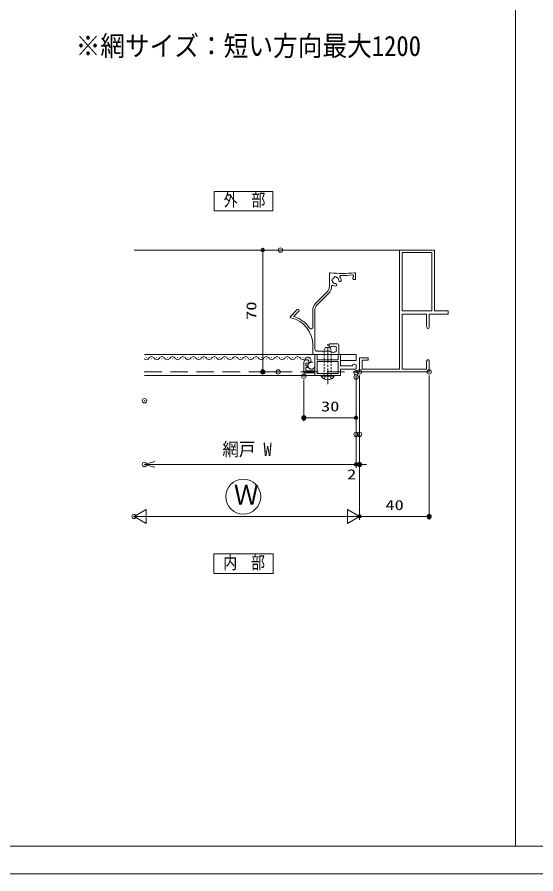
# Model space of a CAD drawing. Units: millimetres, scale not verified. Extents: x -584 to 585, y -818 to 818.
# Drawn here: x -286.4 to 11.7, y -818.1 to -326.1 of the extents above; entities that cross this region are included whole.
import ezdxf
from ezdxf.enums import TextEntityAlignment as Align

# ---------------------------------------------------------------- set-up
doc = ezdxf.new("R2010")
doc.units = ezdxf.units.MM
doc.header["$LTSCALE"] = 5
doc.header["$PDMODE"] = 32
doc.header["$PDSIZE"] = 2.5
for name, pattern in [('CHAIN2', [12, 9, -1, 1, -1]), ('DASHED1', [1.8, 1.2, -0.6]), ('DASHED2', [3, 2, -1])]:
    doc.linetypes.add(name, pattern=pattern)
for name, color, linetype, lineweight in [('0-0_Defpoints', 7, 'Continuous', 9), ('0-1_USERZ', 2, 'Continuous', 9), ('0-2_SUNPOU', 3, 'Continuous', 9), ('0-3_0', 7, 'Continuous', 9), ('0-5_USER1', 3, 'Continuous', 9), ('0-6__0-0_', 2, 'Continuous', 9), ('0-7_YSS_ZEN', 6, 'Continuous', 9), ('0-8__0-7_', 7, 'Continuous', 9), ('0-9_SHAPE', 7, 'Continuous', 9), ('0-B_PARTS3', 134, 'Continuous', 9)]:
    doc.layers.add(name, color=color, linetype=linetype, lineweight=lineweight)
doc.styles.add('ＭＳ ゴシック', font='')
doc.styles.get('ＭＳ ゴシック').set_extended_font_data('MS Gothic')

# ---------------------------------------------------------------- blocks, each defined once
blk = doc.blocks.new('ALW1')
at = {"layer": '0-3_0'}
blk.add_line((0, 0), (-5, 0), dxfattribs=at)
blk.add_lwpolyline([(-1.732, -1), (0, 0), (-1.732, 1)], close=True, dxfattribs=at)
blk = doc.blocks.new('GAIBU_W')
at = {"layer": '0-5_USER1', "color": 4}
blk.add_lwpolyline([(-84, -28), (84, -28), (84, 28), (-84, 28)], close=True, dxfattribs=at)
at = {"layer": '0-5_USER1', "color": 4, "style": 'ＭＳ ゴシック', "width": 0.8}
blk.add_text('外\u3000部', height=36.55, dxfattribs=at).set_placement((-57, -26.03), align=Align.BOTTOM_LEFT)
blk = doc.blocks.new('NAIBU_W')
at = {"layer": '0-5_USER1', "color": 4}
blk.add_lwpolyline([(-85.14, -28), (85.14, -28), (85.14, 28), (-85.14, 28)], close=True, dxfattribs=at)
at = {"layer": '0-5_USER1', "color": 4, "style": 'ＭＳ ゴシック', "width": 0.8}
blk.add_text('内\u3000部', height=36.55, dxfattribs=at).set_placement((-58.14, -26.03), align=Align.BOTTOM_LEFT)
blk = doc.blocks.new('AMI-WAKU-2-1')
at = {"layer": '0-6__0-0_', "color": 7}
blk.add_line((-32.5, 38.5), (-32.5, 41.5), dxfattribs=at)
for points in [[(-57.5, 0), (-27.5, 0), (-27.5, 35), (-29, 35), (-29, 35)], [(-37.75, -105), (-37.75, -105), (-7.5, -105), (-7.5, -73), (0, -73), (0, 0), (-17.5, 0), (-17.5, 45), (-29, 45), (-29, 45)], [(-57.5, -6), (-57.5, -6), (-45, -6), (-45, -67), (-57.5, -67), (-57.5, -67)], [(-57.5, -73), (-57.5, -73), (-13.5, -73), (-13.5, -99), (-22.5, -99), (-22.5, -95.5), (-27.5, -95.5), (-27.5, -99), (-35, -99), (-35, -90.5), (-37.75, -90.5), (-37.75, -90.5)]]:
    blk.add_lwpolyline(points, dxfattribs=at)
blk.add_lwpolyline([(-40, -67), (-5, -67), (-5, -6), (-40, -6)], close=True, dxfattribs=at)
for centre, radius, start, end in [((-29, 41.5), 3.5, 90, 180), ((-29, 38.5), 3.5, 180, 270), ((-57.5, -2.5), 2.5, 90, 180), ((-57.5, -3.5), 2.5, 180, 270), ((-57.5, -69.5), 2.5, 90, 180), ((-57.5, -70.5), 2.5, 180, 270), ((-37.75, -97.75), 7.25, 90, 270)]:
    blk.add_arc(centre, radius, start, end, dxfattribs=at)
blk = doc.blocks.new('DOT1')
at = {"layer": '0-3_0'}
blk.add_line((0, 0), (-5, 0), dxfattribs=at)
for radius in [2.5, 1.62]:
    blk.add_circle((0, 0), radius, dxfattribs=at)
blk = doc.blocks.new('Open30_30')
at = {"layer": '0-3_0'}
for q in [(-15, 4.02), (-15, 0), (-15, -4.02)]:
    blk.add_line((0, 0), q, dxfattribs=at)
blk = doc.blocks.new('U61-0')
at = {"layer": '0-B_PARTS3', "linetype": 'CHAIN2'}
blk.add_line((25, 0), (-92.5, 0), dxfattribs=at)
at = {"layer": '0-B_PARTS3', "linetype": 'DASHED1'}
for p, q in [((-80, 6.5), (-73, 10)), ((-80, 6.5), (-80, -6.5)), ((0, 10), (-73, 10)), ((-80, -6.5), (-73, -10)), ((0, -10), (-73, -10))]:
    blk.add_line(p, q, dxfattribs=at)
at = {"layer": '0-B_PARTS3'}
for p, q in [((2.54, 18.75), (0, 18.75)), ((0, 18.75), (0, -18.75))]:
    blk.add_line(p, q, dxfattribs=at)
at = {"layer": '0-B_PARTS3', "linetype": 'DASHED1'}
for points in [[(10.05, 10.25), (0.77, 5.72), (-2.28, 0)], [(10.05, -10.25), (0.77, -5.72), (-2.28, 0)]]:
    blk.add_lwpolyline(points, dxfattribs=at)
at = {"layer": '0-B_PARTS3'}
blk.add_lwpolyline([(2.54, 18.75), (2.54, -18.75), (0, -18.75)], dxfattribs=at)
blk.add_arc((-10.13, 0), 22.63, 304.06671, 55.93329, dxfattribs=at)
blk = doc.blocks.new('TWAKU_W')
at = {"layer": '0-1_USERZ', "color": 7}
blk.add_line((210.02, 166), (210.02, 131), dxfattribs=at)
at = {"layer": '0-3_0'}
for p, q in [((125, 9), (125, 350)), ((125, 350), (225.02, 350)), ((225.02, 350), (225.02, 175)), ((132.5, 175), (132.5, 342.5)), ((132.5, 342.5), (217.52, 342.5)), ((217.52, 342.5), (217.52, 175)), ((217.52, 175), (132.5, 175)), ((225.02, 175), (263.52, 175)), ((265.02, 173.5), (265.02, 167.5)), ((202.02, 166), (132.5, 166)), ((132.5, 166), (132.5, 9)), ((263.52, 166), (210.02, 166)), ((210.02, 166), (210.02, 127.5)), ((35, 40), (10, 40)), ((17.5, 34), (17.5, 9)), ((35, 34), (17.5, 34)), ((35, 34), (35, 40)), ((210.02, 32.5), (210.02, 0)), ((19, 7.5), (123.5, 7.5)), ((134, 7.5), (202.02, 7.5))]:
    blk.add_line(p, q, dxfattribs=at)
for points in [[(207.52, 125), (205.17, 125), (202.02, 130.46), (202.02, 166)], [(210.02, 0), (10, 0), (10, 40)], [(202.02, 7.5), (202.02, 29.54), (205.17, 35), (207.52, 35)]]:
    blk.add_lwpolyline(points, dxfattribs=at)
for centre, radius, start, end in [((263.52, 173.5), 1.5, 360, 90), ((263.52, 167.5), 1.5, 270, 0), ((207.52, 127.5), 2.5, 270, 0), ((207.52, 32.5), 2.5, 0, 90), ((19, 9), 1.5, 180, 270), ((123.5, 9), 1.5, 270, 0), ((134, 9), 1.5, 180, 270)]:
    blk.add_arc(centre, radius, start, end, dxfattribs=at)
blk = doc.blocks.new('3K-57471')
at = {"layer": '0-9_SHAPE'}
for p, q in [((48.1, 196.69), (48.1, 232.5)), ((115.6, 216.9), (115.6, 221.4)), ((117.1, 224), (117.1, 226.82)), ((123.1, 232.5), (123.1, 216.9)), ((121.6, 215.4), (117.1, 215.4)), ((7.32, 145.56), (40.78, 179.01)), ((45.02, 174.77), (11.56, 141.31)), ((-63.97, 109.47), (-44.46, 128.97)), ((-40.22, 124.73), (-53.65, 111.3)), ((0, 78.68), (0, 127.88)), ((6, 127.88), (6, 15)), ((0, 2.5), (0, 27.14)), ((47.5, 22.43), (47.5, 29)), ((49, 30.5), (72.5, 30.5)), ((75, 28), (75, 2.5)), ((72.5, 0), (2.5, 0)), ((11, 10), (49.87, 10))]:
    blk.add_line(p, q, dxfattribs=at)
for centre, radius, start, end in [((50.6, 232.5), 2.5, 82.03236, 180), ((85.6, 482.56), 250, 262.03236, 277.96764), ((64.3, 219.89), 3.75, 29.61598, 170.38402), ((68.86, 222.48), 1.5, 209.61598, 251.90195), ((79.99, 224.12), 2.5, 88.75705, 218.92388), ((65.6, 212.5), 16, 1.2602, 38.92388), ((85.6, 482.56), 256, 268.75705, 276.69043), ((115.6, 226.82), 1.5, 0, 96.69043), ((117.1, 221.4), 1.5, 120, 180), ((115.6, 224), 1.5, 300, 0), ((120.6, 232.5), 2.5, 0, 97.96764), ((56.6, 196.34), 2.5, 60.8835, 179.39656), ((58.21, 213.8), 3.75, 99.61598, 240.38402), ((55.62, 209.24), 1.5, 18.09805, 60.38402), ((65.6, 212.5), 9, 198.09805, 268.7398), ((57.34, 218.98), 1.5, 279.61598, 321.90195), ((65.6, 212.5), 16, 240.8835, 268.7398), ((65.6, 212.5), 9, 128.09805, 141.90195), ((59.12, 220.76), 1.5, 308.09805, 350.38402), ((65.33, 200), 3.5, 268.7398, 88.7398), ((65.6, 212.5), 9, 1.2602, 71.90195), ((78.1, 212.77), 3.5, 181.2602, 1.2602), ((117.1, 216.9), 1.5, 180, 270), ((121.6, 216.9), 1.5, 270, 0), ((23.1, 196.69), 25, 315, 0), ((23.1, 196.69), 31, 315, 359.39656), ((-42.34, 126.85), 3, 315, 135), ((25, 127.88), 25, 135, 180), ((25, 127.88), 19, 135, 180), ((-62.2, 107.7), 2.5, 135, 257.54002), ((-80, 27.14), 80, 0, 77.54002), ((-52.59, 110.24), 1.5, 135, 251.74428), ((-80, 27.14), 86, 34.49498, 71.74428), ((-5, 78.68), 5, 214.49498, 0), ((49, 29), 1.5, 90, 180), ((72.5, 28), 2.5, 0, 90), ((2.5, 2.5), 2.5, 180, 270), ((11, 15), 5, 180, 270), ((49.61, 22.43), 2.11, 180, 319.05695), ((49.87, 8.5), 1.5, 39.29648, 90), ((58, 15.15), 9, 219.29648, 296.90195), ((58, 15.15), 9, 63.09805, 139.05695), ((62.75, 24.51), 1.5, 243.09805, 285.38402), ((62.75, 5.79), 1.5, 74.61598, 116.90195), ((64.14, 19.45), 3.75, 324.61598, 105.38402), ((64.14, 10.85), 3.75, 254.61598, 35.38402), ((68.42, 16.41), 1.5, 144.61598, 186.90195), ((68.42, 13.89), 1.5, 173.09805, 215.38402), ((58, 15.15), 9, 353.09805, 6.90195), ((72.5, 2.5), 2.5, 270, 0)]:
    blk.add_arc(centre, radius, start, end, dxfattribs=at)

msp = doc.modelspace()

# ---------------------------------------------------------------- linework, layer by layer
at = {"layer": '0-0_Defpoints', "color": 1, "linetype": 'DASHED2'}
msp.add_lwpolyline([(584.503, -818.101), (-584.497, -818.101), (-584.497, 818.099), (584.503, 818.099)], close=True, dxfattribs=at)
at = {"layer": '0-0_Defpoints', "color": 1}
msp.add_lwpolyline([(562.003, -818.101), (562.003, 763.099), (-561.997, 763.099), (-561.997, -818.101)], close=True, dxfattribs=at)
at = {"layer": '0-0_Defpoints'}
for p in [(-135.066, -459.851), (-145.299, -529.844), (-136.347, -529.844), (-121.642, -532.344), (-91.642, -530.344), (-89.642, -529.844), (-89.642, -529.851), (-49.638, -529.851), (-91.642, -532.844), (-213.205, -546.425), (-121.642, -556.157), (-91.642, -565.699), (-89.642, -565.699), (-213.205, -582.962), (-89.642, -582.962), (-219.205, -612.808), (-49.638, -612.808)]:
    msp.add_point(p, dxfattribs=at)
at = {"layer": '0-1_USERZ', "color": 3}
for p, q in [((-137.066, -459.851), (-147.299, -459.851)), ((-145.299, -461.851), (-145.299, -527.844)), ((-138.347, -529.844), (-147.299, -529.844)), ((-91.642, -534.844), (-91.642, -584.962)), ((-91.642, -567.699), (-91.642, -584.962)), ((-89.642, -567.699), (-89.642, -584.962)), ((-93.642, -582.962), (-211.205, -582.962)), ((-93.642, -582.962), (-95.642, -582.962)), ((-91.642, -582.962), (-89.642, -582.962)), ((-87.642, -582.962), (-85.642, -582.962))]:
    msp.add_line(p, q, dxfattribs=at)
at = {"layer": '0-1_USERZ'}
for p, q in [((-212.024, -521.592), (-212.224, -521.592)), ((-209.024, -522.352), (-209.224, -522.352)), ((-206.024, -521.592), (-206.224, -521.592)), ((-203.024, -522.352), (-203.224, -522.352)), ((-200.024, -521.592), (-200.224, -521.592)), ((-197.024, -522.352), (-197.224, -522.352)), ((-194.024, -521.592), (-194.224, -521.592)), ((-191.024, -522.352), (-191.224, -522.352)), ((-188.024, -521.592), (-188.224, -521.592)), ((-185.024, -522.352), (-185.224, -522.352)), ((-182.024, -521.592), (-182.224, -521.592)), ((-179.024, -522.352), (-179.224, -522.352)), ((-176.024, -521.592), (-176.224, -521.592)), ((-173.024, -522.352), (-173.224, -522.352)), ((-170.024, -521.592), (-170.224, -521.592)), ((-167.024, -522.352), (-167.224, -522.352)), ((-164.024, -521.592), (-164.224, -521.592)), ((-161.024, -522.352), (-161.224, -522.352)), ((-158.024, -521.592), (-158.224, -521.592)), ((-155.024, -522.352), (-155.224, -522.352)), ((-152.024, -521.592), (-152.224, -521.592)), ((-149.024, -522.352), (-149.224, -522.352)), ((-146.024, -521.592), (-146.224, -521.592)), ((-143.024, -522.352), (-143.224, -522.352)), ((-140.024, -521.592), (-140.224, -521.592)), ((-137.024, -522.352), (-137.224, -522.352)), ((-134.024, -521.592), (-134.224, -521.592)), ((-131.024, -522.352), (-131.224, -522.352)), ((-128.024, -521.592), (-128.224, -521.592)), ((-125.024, -522.352), (-125.224, -522.352)), ((-122.024, -521.592), (-122.224, -521.592)), ((-119.024, -522.352), (-119.224, -522.352))]:
    msp.add_line(p, q, dxfattribs=at)
at = {"layer": '0-1_USERZ', "color": 7}
for points in [[(-550.757, -802.289), (0.003, -802.289), (0.003, -285.764), (-550.757, -285.764)], [(0.003, -802.289), (550.763, -802.289), (550.763, -285.764), (0.003, -285.764)]]:
    msp.add_lwpolyline(points, close=True, dxfattribs=at)
at = {"layer": '0-1_USERZ'}
for centre, radius, start, end in [((-209.124, -522.81), 1.718, 29.20254, 150.79746), ((-203.124, -522.81), 1.718, 29.20254, 150.79746), ((-197.124, -522.81), 1.718, 29.20254, 150.79746), ((-191.124, -522.81), 1.718, 29.20254, 150.79746), ((-185.124, -522.81), 1.718, 29.20254, 150.79746), ((-179.124, -522.81), 1.718, 29.20254, 150.79746), ((-173.124, -522.81), 1.718, 29.20254, 150.79746), ((-167.124, -522.81), 1.718, 29.20254, 150.79746), ((-161.124, -522.81), 1.718, 29.20254, 150.79746), ((-155.124, -522.81), 1.718, 29.20254, 150.79746), ((-149.124, -522.81), 1.718, 29.20254, 150.79746), ((-143.124, -522.81), 1.718, 29.20254, 150.79746), ((-137.124, -522.81), 1.718, 29.20254, 150.79746), ((-131.124, -522.81), 1.718, 29.20254, 150.79746), ((-125.124, -522.81), 1.718, 29.20254, 150.79746), ((-119.291, -523.105), 1.749, 306.12587, 139.61549), ((-212.124, -521.133), 1.718, 225.15631, 330.79746), ((-206.124, -521.133), 1.718, 209.20254, 330.79746), ((-200.124, -521.133), 1.718, 209.20254, 330.79746), ((-194.124, -521.133), 1.718, 209.20254, 330.79746), ((-188.124, -521.133), 1.718, 209.20254, 330.79746), ((-182.124, -521.133), 1.718, 209.20254, 330.79746), ((-176.124, -521.133), 1.718, 209.20254, 330.79746), ((-170.124, -521.133), 1.718, 209.20254, 330.79746), ((-164.124, -521.133), 1.718, 209.20254, 330.79746), ((-158.124, -521.133), 1.718, 209.20254, 330.79746), ((-152.124, -521.133), 1.718, 209.20254, 330.79746), ((-146.124, -521.133), 1.718, 209.20254, 330.79746), ((-140.124, -521.133), 1.718, 209.20254, 330.79746), ((-134.124, -521.133), 1.718, 209.20254, 330.79746), ((-128.124, -521.133), 1.718, 209.20254, 330.79746), ((-122.124, -521.133), 1.718, 209.20254, 330.79746)]:
    msp.add_arc(centre, radius, start, end, dxfattribs=at)
at = {"layer": '0-2_SUNPOU'}
for p, q in [((-121.642, -534.344), (-121.642, -558.157)), ((-91.642, -532.344), (-91.642, -558.157)), ((-89.642, -531.851), (-89.642, -614.808)), ((-49.638, -531.851), (-49.638, -614.808)), ((-93.642, -556.157), (-119.642, -556.157)), ((-87.642, -612.808), (-51.638, -612.808))]:
    msp.add_line(p, q, dxfattribs=at)
at = {"layer": '0-6__0-0_'}
for p, q in [((-197.332, -459.851), (-219.205, -459.851)), ((-197.332, -459.851), (-66.642, -459.851)), ((-213.205, -519.852), (-91.642, -519.852)), ((-91.642, -523.352), (-91.642, -519.852)), ((-91.642, -523.352), (-100.642, -523.352)), ((-89.642, -522.351), (-89.642, -529.851)), ((-115.242, -531.852), (-213.205, -531.852))]:
    msp.add_line(p, q, dxfattribs=at)
at = {"layer": '0-6__0-0_', "linetype": 'DASHED2'}
msp.add_line((-213.322, -529.851), (-89.642, -529.851), dxfattribs=at)
msp.add_circle((-117.288, -526.266), 2, dxfattribs=at)
at = {"layer": '0-7_YSS_ZEN'}
for p, q in [((-89.642, -531.844), (-89.642, -614.808)), ((-109.642, -612.808), (-199.205, -612.808))]:
    msp.add_line(p, q, dxfattribs=at)
at = {"layer": '0-8__0-7_'}
msp.add_circle((-156.439, -601.464), 10, dxfattribs=at)

# ---------------------------------------------------------------- block references
at = {"layer": '0-1_USERZ'}
for name, p, xscale, yscale, rotation in [('DOT1', (-145.299, -459.851), 0.4, 0.4, 90), ('AMI-WAKU-2-1', (-100.642, -531.852), 0.2, 0.2, 270), ('DOT1', (-145.299, -529.844), 0.4, 0.4, 270), ('Open30_30', (-213.205, -582.962), 0.4, 0.4, 180), ('DOT1', (-89.642, -582.962), 0.4, 0.4, 180)]:
    msp.add_blockref(name, p, dxfattribs=dict(at, xscale=xscale, yscale=yscale, rotation=rotation))
for name, p, xscale, yscale in [('TWAKU_W', (-91.642, -529.851), 0.2, 0.2), ('3K-57471', (-116.52, -519.852), 0.2, 0.2), ('DOT1', (-91.642, -582.962), 0.4, 0.4), ('DOT1', (-91.642, -582.962), 0.4, 0.4)]:
    msp.add_blockref(name, p, dxfattribs=dict(at, xscale=xscale, yscale=yscale))
at = {"layer": '0-2_SUNPOU', "xscale": 0.4, "yscale": 0.4, "rotation": 180}
for p in [(-121.642, -556.157), (-89.642, -612.808)]:
    msp.add_blockref('DOT1', p, dxfattribs=at)
at = {"layer": '0-2_SUNPOU', "xscale": 0.4, "yscale": 0.4}
for p in [(-91.642, -556.157), (-49.638, -612.808)]:
    msp.add_blockref('DOT1', p, dxfattribs=at)
at = {"layer": '0-5_USER1', "xscale": 0.2, "yscale": 0.2}
for name, p in [('GAIBU_W', (-156.283, -431.748)), ('NAIBU_W', (-156.283, -639.938))]:
    msp.add_blockref(name, p, dxfattribs=at)
at = {"layer": '0-7_YSS_ZEN', "xscale": 4, "yscale": 4, "rotation": 180}
msp.add_blockref('ALW1', (-219.205, -612.808), dxfattribs=at)
at = {"layer": '0-7_YSS_ZEN', "xscale": 4, "yscale": 4}
msp.add_blockref('ALW1', (-89.642, -612.808), dxfattribs=at)
at = {"layer": '0-B_PARTS3', "xscale": -0.2, "yscale": 0.2, "rotation": 90}
msp.add_blockref('U61-0', (-107.942, -531.852), dxfattribs=at)

# ---------------------------------------------------------------- texts
at = {"layer": '0-1_USERZ', "color": 7, "style": 'ＭＳ ゴシック', "width": 0.9}
msp.add_text('※網サイズ：短い方向最大1200', height=11.55, dxfattribs=at).set_placement((-252.754, -351.867), align=Align.BOTTOM_LEFT)
at = {"layer": '0-1_USERZ', "color": 3, "style": 'ＭＳ ゴシック', "width": 1.35}
msp.add_text('70', height=5.755, rotation=90, dxfattribs=at).set_placement((-147.189, -499.99), align=Align.BOTTOM_LEFT)
at = {"layer": '0-1_USERZ', "color": 3, "style": 'ＭＳ ゴシック'}
for s, height, width, p in [('網戸 W', 7.698, 0.9, (-168.435, -580.442)), ('2', 5.755, 1.35, (-96.783, -593.256))]:
    msp.add_text(s, height=height, dxfattribs=dict(at, width=width)).set_placement(p, align=Align.BOTTOM_LEFT)
at = {"layer": '0-2_SUNPOU', "style": 'ＭＳ ゴシック', "width": 1.35}
for s, p in [('30', (-111.784, -554.267)), ('40', (-74.782, -610.918))]:
    msp.add_text(s, height=5.755, dxfattribs=at).set_placement(p, align=Align.BOTTOM_LEFT)
at = {"layer": '0-8__0-7_', "style": 'ＭＳ ゴシック', "width": 0.9}
msp.add_text('Ｗ', height=11.55, dxfattribs=at).set_placement((-161.847, -609.637), align=Align.BOTTOM_LEFT)

doc.saveas('drawing.dxf')
